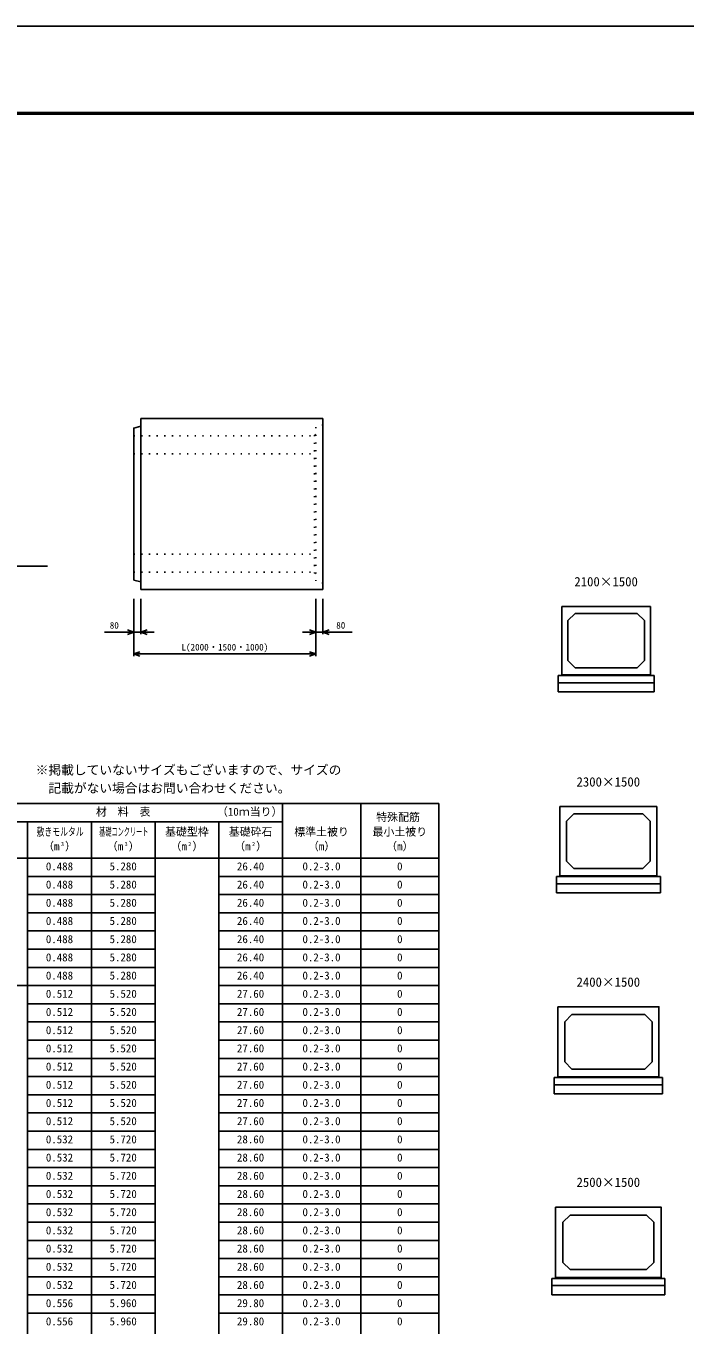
# Model space of a CAD drawing. Units: millimetres, scale not verified. Extents: x -100800 to 100800, y -35640 to 35640.
# Drawn here: x -80586 to -62479, y -75 to 35640 of the extents above; entities that cross this region are included whole.
import ezdxf
from ezdxf.enums import TextEntityAlignment as Align

# ---------------------------------------------------------------- set-up
doc = ezdxf.new("R2010")
doc.units = ezdxf.units.MM
doc.header["$LTSCALE"] = 120
doc.linetypes.add('DOTTED', pattern=[1.75, 0.25, -1.5])
for name, color, linetype, lineweight in [('0-0_DIM', 7, 'Continuous', 25), ('0-1_Defpoints', 5, 'Continuous', 25), ('0-3_HYO', 3, 'Continuous', 25), ('0-4_HYO2', 4, 'Continuous', 25), ('0-5_OUTLINE', 3, 'Continuous', 25), ('0-6_OUTLINE2', 4, 'DOTTED', 25), ('0-7_TXT', 7, 'Continuous', 25), ('0-8_WAKU', 3, 'Continuous', 25)]:
    doc.layers.add(name, color=color, linetype=linetype, lineweight=lineweight)
doc.styles.add('ＭＳ ゴシック', font='')
doc.styles.get('ＭＳ ゴシック').set_extended_font_data('MS Gothic')

msp = doc.modelspace()

# ---------------------------------------------------------------- linework, layer by layer
at = {"layer": '0-0_DIM'}
for p, q in [((-82823.3, 20795.6), (-79995.4, 20795.6)), ((-77626.2, 18327.8), (-77626.2, 19902.2)), ((-77426.2, 18927.8), (-77426.2, 19902.2)), ((-72626.2, 18327.8), (-72626.2, 19902.2)), ((-72426.2, 18927.8), (-72426.2, 19902.2)), ((-77626.2, 18987.8), (-78426.1, 18987.8)), ((-77426.2, 18987.8), (-77626.2, 18987.8)), ((-77426.2, 18987.8), (-77066.2, 18987.8)), ((-72626.2, 18987.8), (-72986.2, 18987.8)), ((-72426.2, 18987.8), (-72626.2, 18987.8)), ((-71626.3, 18987.8), (-72426.2, 18987.8)), ((-72626.2, 18387.8), (-77626.2, 18387.8))]:
    msp.add_line(p, q, dxfattribs=at)
for points in [[(-77795.3, 18926.2), (-77626.2, 18987.8), (-77795.3, 19049.3)], [(-77257.1, 18926.2), (-77426.2, 18987.8), (-77257.1, 19049.3)], [(-72795.3, 18926.2), (-72626.2, 18987.8), (-72795.3, 19049.3)], [(-72257.1, 18926.2), (-72426.2, 18987.8), (-72257.1, 19049.3)], [(-77457.1, 18326.2), (-77626.2, 18387.8), (-77457.1, 18449.3)], [(-72795.3, 18326.2), (-72626.2, 18387.8), (-72795.3, 18449.3)]]:
    msp.add_lwpolyline(points, dxfattribs=at)
at = {"layer": '0-1_Defpoints'}
msp.add_lwpolyline([(-100800, -35640), (0, -35640), (0, 35640), (-100800, 35640)], close=True, dxfattribs=at)
at = {"layer": '0-3_HYO'}
for p, q in [((-95539.8, 14277.7), (-69239.8, 14277.7)), ((-73539.8, 14277.7), (-73539.8, -30222.3)), ((-71389.8, 14277.7), (-71389.8, -30222.3)), ((-69239.8, 14277.7), (-69239.8, -30222.3)), ((-91539.8, 13777.7), (-73539.8, 13777.7)), ((-80539.8, 13777.7), (-80539.8, -30222.3)), ((-78789.8, 13777.7), (-78789.8, -30222.3)), ((-77039.8, 13777.7), (-77039.8, -30222.3)), ((-75289.8, 13777.7), (-75289.8, -30222.3)), ((-95539.8, 12777.7), (-69239.8, 12777.7))]:
    msp.add_line(p, q, dxfattribs=at)
at = {"layer": '0-4_HYO2'}
for p, q in [((-80539.8, 12277.7), (-77039.8, 12277.7)), ((-75289.8, 12277.7), (-69239.8, 12277.7)), ((-80539.8, 11777.7), (-77039.8, 11777.7)), ((-75289.8, 11777.7), (-69239.8, 11777.7)), ((-80539.8, 11277.7), (-77039.8, 11277.7)), ((-75289.8, 11277.7), (-69239.8, 11277.7)), ((-80539.8, 10777.7), (-77039.8, 10777.7)), ((-75289.8, 10777.7), (-69239.8, 10777.7)), ((-80539.8, 10277.7), (-77039.8, 10277.7)), ((-75289.8, 10277.7), (-69239.8, 10277.7)), ((-80539.8, 9777.7), (-77039.8, 9777.7)), ((-75289.8, 9777.7), (-69239.8, 9777.7)), ((-95539.8, 9277.7), (-77039.8, 9277.7)), ((-75289.8, 9277.7), (-69239.8, 9277.7)), ((-80539.8, 8777.7), (-77039.8, 8777.7)), ((-75289.8, 8777.7), (-69239.8, 8777.7)), ((-80539.8, 8277.7), (-77039.8, 8277.7)), ((-75289.8, 8277.7), (-69239.8, 8277.7)), ((-80539.8, 7777.7), (-77039.8, 7777.7)), ((-75289.8, 7777.7), (-69239.8, 7777.7)), ((-80539.8, 7277.7), (-77039.8, 7277.7)), ((-75289.8, 7277.7), (-69239.8, 7277.7)), ((-80539.8, 6777.7), (-77039.8, 6777.7)), ((-75289.8, 6777.7), (-69239.8, 6777.7)), ((-80539.8, 6277.7), (-77039.8, 6277.7)), ((-75289.8, 6277.7), (-69239.8, 6277.7)), ((-80539.8, 5777.7), (-77039.8, 5777.7)), ((-75289.8, 5777.7), (-69239.8, 5777.7)), ((-80539.8, 5277.7), (-77039.8, 5277.7)), ((-75289.8, 5277.7), (-69239.8, 5277.7)), ((-80539.8, 4777.7), (-77039.8, 4777.7)), ((-75289.8, 4777.7), (-69239.8, 4777.7)), ((-80539.8, 4277.7), (-77039.8, 4277.7)), ((-75289.8, 4277.7), (-69239.8, 4277.7)), ((-80539.8, 3777.7), (-77039.8, 3777.7)), ((-75289.8, 3777.7), (-69239.8, 3777.7)), ((-80539.8, 3277.7), (-77039.8, 3277.7)), ((-75289.8, 3277.7), (-69239.8, 3277.7)), ((-80539.8, 2777.7), (-77039.8, 2777.7)), ((-75289.8, 2777.7), (-69239.8, 2777.7)), ((-80539.8, 2277.7), (-77039.8, 2277.7)), ((-75289.8, 2277.7), (-69239.8, 2277.7)), ((-80539.8, 1777.7), (-77039.8, 1777.7)), ((-75289.8, 1777.7), (-69239.8, 1777.7)), ((-80539.8, 1277.7), (-77039.8, 1277.7)), ((-75289.8, 1277.7), (-69239.8, 1277.7)), ((-80539.8, 777.7), (-77039.8, 777.7)), ((-75289.8, 777.7), (-69239.8, 777.7)), ((-80539.8, 277.7), (-77039.8, 277.7)), ((-75289.8, 277.7), (-69239.8, 277.7))]:
    msp.add_line(p, q, dxfattribs=at)
at = {"layer": '0-5_OUTLINE'}
for p, q in [((-77426.2, 24857.6), (-77426.2, 20157.6)), ((-77426.2, 24857.6), (-72426.2, 24857.6)), ((-72426.2, 20157.6), (-72426.2, 24857.6)), ((-77426.2, 20370.1), (-77626.2, 20420.1)), ((-77426.2, 20157.6), (-72426.2, 20157.6)), ((-65864.2, 19694.1), (-63424.2, 19694.1)), ((-65864.2, 17794.1), (-65864.2, 19694.1)), ((-63424.2, 19694.1), (-63424.2, 17794.1)), ((-65694.2, 19304.1), (-65494.2, 19504.1)), ((-65694.2, 18204.1), (-65694.2, 19304.1)), ((-65494.2, 19504.1), (-63794.2, 19504.1)), ((-63594.2, 19304.1), (-63794.2, 19504.1)), ((-63594.2, 19304.1), (-63594.2, 18204.1)), ((-65694.2, 18204.1), (-65494.2, 18004.1)), ((-63794.2, 18004.1), (-65494.2, 18004.1)), ((-63594.2, 18204.1), (-63794.2, 18004.1)), ((-65964.2, 17794.1), (-65964.2, 17344.1)), ((-65964.2, 17794.1), (-63324.2, 17794.1)), ((-65964.2, 17594.1), (-63324.2, 17594.1)), ((-63424.2, 17814.1), (-65864.2, 17814.1)), ((-63324.2, 17794.1), (-63324.2, 17344.1)), ((-65964.2, 17344.1), (-63324.2, 17344.1)), ((-65914.2, 12274.1), (-65914.2, 14194.1)), ((-65534.2, 13994.1), (-65734.2, 13794.1)), ((-65534.2, 13994.1), (-63634.2, 13994.1)), ((-63434.2, 13794.1), (-63634.2, 13994.1)), ((-65734.2, 12694.1), (-65734.2, 13794.1)), ((-63434.2, 13794.1), (-63434.2, 12694.1)), ((-65534.2, 12494.1), (-65734.2, 12694.1)), ((-63434.2, 12694.1), (-63634.2, 12494.1)), ((-66014.2, 12274.1), (-66014.2, 11824.1)), ((-66014.2, 12274.1), (-63154.2, 12274.1)), ((-63254.2, 12294.1), (-65914.2, 12294.1)), ((-63634.2, 12494.1), (-65534.2, 12494.1)), ((-63154.2, 12274.1), (-63154.2, 11824.1)), ((-66014.2, 12074.1), (-63154.2, 12074.1)), ((-66014.2, 11824.1), (-63154.2, 11824.1)), ((-65974.2, 6754.1), (-65974.2, 8694.1)), ((-65584.2, 8484.1), (-65784.2, 8284.1)), ((-65784.2, 7184.1), (-65784.2, 8284.1)), ((-65584.2, 8484.1), (-63584.2, 8484.1)), ((-63384.2, 8284.1), (-63584.2, 8484.1)), ((-63384.2, 8284.1), (-63384.2, 7184.1)), ((-65584.2, 6984.1), (-65784.2, 7184.1)), ((-63384.2, 7184.1), (-63584.2, 6984.1)), ((-63584.2, 6984.1), (-65584.2, 6984.1)), ((-66074.2, 6754.1), (-66074.2, 6304.1)), ((-66074.2, 6754.1), (-63094.2, 6754.1)), ((-66074.2, 6554.1), (-63094.2, 6554.1)), ((-63194.2, 6774.1), (-65974.2, 6774.1)), ((-63094.2, 6754.1), (-63094.2, 6304.1)), ((-66074.2, 6304.1), (-63094.2, 6304.1)), ((-66034.2, 1234.1), (-66034.2, 3194.1)), ((-65634.2, 2974.1), (-65834.2, 2774.1)), ((-65634.2, 2974.1), (-63534.2, 2974.1)), ((-63334.2, 2774.1), (-63534.2, 2974.1)), ((-65834.2, 1674.1), (-65834.2, 2774.1)), ((-63334.2, 2774.1), (-63334.2, 1674.1)), ((-65634.2, 1474.1), (-65834.2, 1674.1)), ((-63534.2, 1474.1), (-65634.2, 1474.1)), ((-63334.2, 1674.1), (-63534.2, 1474.1)), ((-66134.2, 1234.1), (-66134.2, 784.1)), ((-66134.2, 1234.1), (-63034.2, 1234.1)), ((-63134.2, 1254.1), (-66034.2, 1254.1)), ((-63034.2, 1234.1), (-63034.2, 784.1)), ((-66134.2, 1034.1), (-63034.2, 1034.1)), ((-66134.2, 784.1), (-63034.2, 784.1))]:
    msp.add_line(p, q, dxfattribs=at)
for points in [[(-77426.2, 24645.1), (-77626.2, 24595.1), (-77626.2, 20420.1)], [(-65914.2, 14194.1), (-63254.2, 14194.1), (-63254.2, 12274.1)], [(-65974.2, 8694.1), (-63194.2, 8694.1), (-63194.2, 6754.1)], [(-66034.2, 3194.1), (-63134.2, 3194.1), (-63134.2, 1234.1)]]:
    msp.add_lwpolyline(points, dxfattribs=at)
at = {"layer": '0-6_OUTLINE2'}
for p, q in [((-77626.2, 24382.6), (-72656.2, 24382.6)), ((-77626.2, 23882.6), (-72656.2, 23882.6)), ((-77626.2, 21132.6), (-72656.2, 21132.6)), ((-77626.2, 20632.6), (-72656.2, 20632.6)), ((-72626.2, 20595.1), (-72656.2, 20612.4)), ((-72426.2, 20345.1), (-72626.2, 20395.1))]:
    msp.add_line(p, q, dxfattribs=at)
for points in [[(-72426.2, 24670.1), (-72626.2, 24620.1), (-72626.2, 20395.1)], [(-72626.2, 24420.1), (-72656.2, 24402.8), (-72656.2, 20612.4)]]:
    msp.add_lwpolyline(points, dxfattribs=at)
at = {"layer": '0-8_WAKU', "lineweight": 50}
msp.add_lwpolyline([(-98400, -33240), (-2400, -33240), (-2400, 33240), (-98400, 33240)], close=True, dxfattribs=at)

# ---------------------------------------------------------------- texts
at = {"layer": '0-0_DIM', "style": 'ＭＳ ゴシック'}
for s, p in [('80', (-78284.2, 19027.8)), ('80', (-72061.6, 19027.8)), ('L(2000・1500・1000)', (-76313.7, 18427.8))]:
    msp.add_text(s, height=183.3, dxfattribs=at).set_placement(p, align=Align.BOTTOM_LEFT)
at = {"layer": '0-7_TXT', "style": 'ＭＳ ゴシック'}
for s, height, p in [('2100×1500', 256.6, (-65519.2, 20169.1)), ('※掲載していないサイズもございますので、サイズの', 256.6, (-80320.5, 14997.7)), ('\u3000記載がない場合はお問い合わせください。', 256.6, (-80320.5, 14497.7)), ('2300×1500', 256.6, (-65459.2, 14669.1)), ('材  料  表', 219.9, (-78664.8, 13877.7)), ('（', 219.9, (-75339.8, 13877.7)), ('1', 219.9, (-75039.8, 13877.7)), ('0', 219.9, (-74889.8, 13877.7)), ('ｍ', 219.9, (-74739.8, 13877.7)), ('当', 219.9, (-74439.8, 13877.7)), ('り', 219.9, (-74139.8, 13877.7)), ('）', 219.9, (-73839.8, 13877.7)), ('特殊配筋', 219.9, (-70963.1, 13727.7)), ('基礎型枠', 219.9, (-76764.8, 13327.7)), ('基礎砕石', 219.9, (-75014.8, 13327.7)), ('標準土被り', 219.9, (-73214.8, 13327.7)), ('最小土被り', 219.9, (-71064.8, 13327.7)), ('（m ）', 219.9, (-80114.8, 12927.7)), ('3', 110, (-79627.3, 13077.7)), ('（m ）', 219.9, (-78364.8, 12927.7)), ('3', 110, (-77877.3, 13077.7)), ('（m ）', 219.9, (-76614.8, 12927.7)), ('2', 110, (-76127.3, 13077.7)), ('（m ）', 219.9, (-74864.8, 12927.7)), ('2', 110, (-74377.3, 13077.7)), ('（m）', 219.9, (-72839.8, 12927.7)), ('（m）', 219.9, (-70689.8, 12927.7)), ('0.488', 219.9, (-80039.8, 12377.7)), ('5.280', 219.9, (-78289.8, 12377.7)), ('26.40', 219.9, (-74789.8, 12377.7)), ('0.2-3.0', 219.9, (-72989.8, 12377.7)), ('0', 219.9, (-70389.8, 12377.7)), ('0.488', 219.9, (-80039.8, 11877.7)), ('5.280', 219.9, (-78289.8, 11877.7)), ('26.40', 219.9, (-74789.8, 11877.7)), ('0.2-3.0', 219.9, (-72989.8, 11877.7)), ('0', 219.9, (-70389.8, 11877.7)), ('0.488', 219.9, (-80039.8, 11377.7)), ('5.280', 219.9, (-78289.8, 11377.7)), ('26.40', 219.9, (-74789.8, 11377.7)), ('0.2-3.0', 219.9, (-72989.8, 11377.7)), ('0', 219.9, (-70389.8, 11377.7)), ('0.488', 219.9, (-80039.8, 10877.7)), ('5.280', 219.9, (-78289.8, 10877.7)), ('26.40', 219.9, (-74789.8, 10877.7)), ('0.2-3.0', 219.9, (-72989.8, 10877.7)), ('0', 219.9, (-70389.8, 10877.7)), ('0.488', 219.9, (-80039.8, 10377.7)), ('5.280', 219.9, (-78289.8, 10377.7)), ('26.40', 219.9, (-74789.8, 10377.7)), ('0.2-3.0', 219.9, (-72989.8, 10377.7)), ('0', 219.9, (-70389.8, 10377.7)), ('0.488', 219.9, (-80039.8, 9877.7)), ('5.280', 219.9, (-78289.8, 9877.7)), ('26.40', 219.9, (-74789.8, 9877.7)), ('0.2-3.0', 219.9, (-72989.8, 9877.7)), ('0', 219.9, (-70389.8, 9877.7)), ('0.488', 219.9, (-80039.8, 9377.7)), ('5.280', 219.9, (-78289.8, 9377.7)), ('26.40', 219.9, (-74789.8, 9377.7)), ('0.2-3.0', 219.9, (-72989.8, 9377.7)), ('0', 219.9, (-70389.8, 9377.7)), ('2400×1500', 256.6, (-65459.2, 9169.1)), ('0.512', 219.9, (-80039.8, 8877.7)), ('5.520', 219.9, (-78289.8, 8877.7)), ('27.60', 219.9, (-74789.8, 8877.7)), ('0.2-3.0', 219.9, (-72989.8, 8877.7)), ('0', 219.9, (-70389.8, 8877.7)), ('0.512', 219.9, (-80039.8, 8377.7)), ('5.520', 219.9, (-78289.8, 8377.7)), ('27.60', 219.9, (-74789.8, 8377.7)), ('0.2-3.0', 219.9, (-72989.8, 8377.7)), ('0', 219.9, (-70389.8, 8377.7)), ('0.512', 219.9, (-80039.8, 7877.7)), ('5.520', 219.9, (-78289.8, 7877.7)), ('27.60', 219.9, (-74789.8, 7877.7)), ('0.2-3.0', 219.9, (-72989.8, 7877.7)), ('0', 219.9, (-70389.8, 7877.7)), ('0.512', 219.9, (-80039.8, 7377.7)), ('5.520', 219.9, (-78289.8, 7377.7)), ('27.60', 219.9, (-74789.8, 7377.7)), ('0.2-3.0', 219.9, (-72989.8, 7377.7)), ('0', 219.9, (-70389.8, 7377.7)), ('0.512', 219.9, (-80039.8, 6877.7)), ('5.520', 219.9, (-78289.8, 6877.7)), ('27.60', 219.9, (-74789.8, 6877.7)), ('0.2-3.0', 219.9, (-72989.8, 6877.7)), ('0', 219.9, (-70389.8, 6877.7)), ('0.512', 219.9, (-80039.8, 6377.7)), ('5.520', 219.9, (-78289.8, 6377.7)), ('27.60', 219.9, (-74789.8, 6377.7)), ('0.2-3.0', 219.9, (-72989.8, 6377.7)), ('0', 219.9, (-70389.8, 6377.7)), ('0.512', 219.9, (-80039.8, 5877.7)), ('5.520', 219.9, (-78289.8, 5877.7)), ('27.60', 219.9, (-74789.8, 5877.7)), ('0.2-3.0', 219.9, (-72989.8, 5877.7)), ('0', 219.9, (-70389.8, 5877.7)), ('0.512', 219.9, (-80039.8, 5377.7)), ('5.520', 219.9, (-78289.8, 5377.7)), ('27.60', 219.9, (-74789.8, 5377.7)), ('0.2-3.0', 219.9, (-72989.8, 5377.7)), ('0', 219.9, (-70389.8, 5377.7)), ('0.532', 219.9, (-80039.8, 4877.7)), ('5.720', 219.9, (-78289.8, 4877.7)), ('28.60', 219.9, (-74789.8, 4877.7)), ('0.2-3.0', 219.9, (-72989.8, 4877.7)), ('0', 219.9, (-70389.8, 4877.7)), ('0.532', 219.9, (-80039.8, 4377.7)), ('5.720', 219.9, (-78289.8, 4377.7)), ('28.60', 219.9, (-74789.8, 4377.7)), ('0.2-3.0', 219.9, (-72989.8, 4377.7)), ('0', 219.9, (-70389.8, 4377.7)), ('0.532', 219.9, (-80039.8, 3877.7)), ('5.720', 219.9, (-78289.8, 3877.7)), ('28.60', 219.9, (-74789.8, 3877.7)), ('0.2-3.0', 219.9, (-72989.8, 3877.7)), ('0', 219.9, (-70389.8, 3877.7)), ('2500×1500', 256.6, (-65459.2, 3669.1)), ('0.532', 219.9, (-80039.8, 3377.7)), ('5.720', 219.9, (-78289.8, 3377.7)), ('28.60', 219.9, (-74789.8, 3377.7)), ('0.2-3.0', 219.9, (-72989.8, 3377.7)), ('0', 219.9, (-70389.8, 3377.7)), ('0.532', 219.9, (-80039.8, 2877.7)), ('5.720', 219.9, (-78289.8, 2877.7)), ('28.60', 219.9, (-74789.8, 2877.7)), ('0.2-3.0', 219.9, (-72989.8, 2877.7)), ('0', 219.9, (-70389.8, 2877.7)), ('0.532', 219.9, (-80039.8, 2377.7)), ('5.720', 219.9, (-78289.8, 2377.7)), ('28.60', 219.9, (-74789.8, 2377.7)), ('0.2-3.0', 219.9, (-72989.8, 2377.7)), ('0', 219.9, (-70389.8, 2377.7)), ('0.532', 219.9, (-80039.8, 1877.7)), ('5.720', 219.9, (-78289.8, 1877.7)), ('28.60', 219.9, (-74789.8, 1877.7)), ('0.2-3.0', 219.9, (-72989.8, 1877.7)), ('0', 219.9, (-70389.8, 1877.7)), ('0.532', 219.9, (-80039.8, 1377.7)), ('5.720', 219.9, (-78289.8, 1377.7)), ('28.60', 219.9, (-74789.8, 1377.7)), ('0.2-3.0', 219.9, (-72989.8, 1377.7)), ('0', 219.9, (-70389.8, 1377.7)), ('0.532', 219.9, (-80039.8, 877.7)), ('5.720', 219.9, (-78289.8, 877.7)), ('28.60', 219.9, (-74789.8, 877.7)), ('0.2-3.0', 219.9, (-72989.8, 877.7)), ('0', 219.9, (-70389.8, 877.7)), ('0.556', 219.9, (-80039.8, 377.7)), ('5.960', 219.9, (-78289.8, 377.7)), ('29.80', 219.9, (-74789.8, 377.7)), ('0.2-3.0', 219.9, (-72989.8, 377.7)), ('0', 219.9, (-70389.8, 377.7)), ('0.556', 219.9, (-80039.8, -122.3)), ('5.960', 219.9, (-78289.8, -122.3)), ('29.80', 219.9, (-74789.8, -122.3)), ('0.2-3.0', 219.9, (-72989.8, -122.3)), ('0', 219.9, (-70389.8, -122.3))]:
    msp.add_text(s, height=height, dxfattribs=at).set_placement(p, align=Align.BOTTOM_LEFT)
for s, width, p in [('敷きモルタル', 0.7, (-80294.8, 13327.7)), ('基礎コンクリート', 0.55, (-78574.8, 13327.7))]:
    msp.add_text(s, height=219.9, dxfattribs=dict(at, width=width)).set_placement(p, align=Align.BOTTOM_LEFT)

doc.saveas('drawing.dxf')
